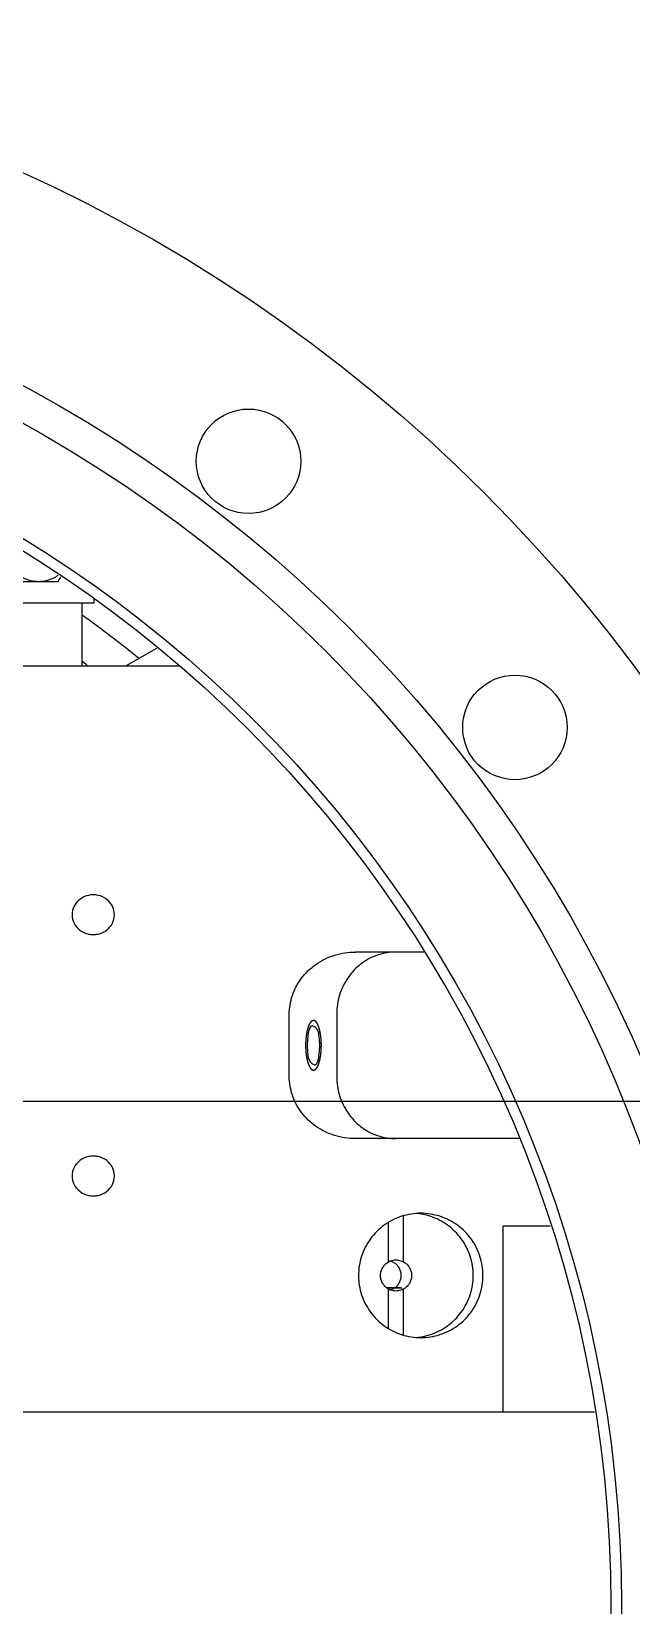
# Model space of a CAD drawing. Extents: x -50 to 48714, y -13211 to 6743.
# Drawn here: x 26064.1 to 26112.3, y -7807.6 to -7681.1 of the extents above; entities that cross this region are included whole.
import ezdxf

# ---------------------------------------------------------------- set-up
doc = ezdxf.new("R2010")
doc.units = 0
doc.header["$LTSCALE"] = 50
doc.linetypes.add('MITTEX2', pattern=[101.60000000000001, 63.5, -12.7, 12.7, -12.7])
doc.layers.get('0').update_dxf_attribs({"linetype": 'CONTINUOUS'})
doc.layers.add('MITTEX2', color=5, linetype='MITTEX2')

# ---------------------------------------------------------------- blocks, each defined once
blk = doc.blocks.new('SMAF_UE46_S')
for p, q in [((63.05966462940069, 41.79915028130017), (66.27272862190057, 41.79915028130017)), ((69.13482098300028, 40.04915028130017), (59.82378167850038, 40.04915028130017)), ((68.15792103490003, 40.04915028130017), (68.1579209872998, 35)), ((69.13482098300028, 40.41128801860032), (69.13482098300028, 40.04915028130017)), ((71.69947070890066, 35), (74.18813090750064, 36.43732116970023)), ((11.11530070729987, 35), (76.01583345450035, 35)), ((95.62468887100022, 12), (90.14299688600022, 12)), ((84.82393135930033, 2), (84.82393135930033, 7)), ((88.63158723620018, 7), (88.63158723620018, 2)), ((103.3000375874999, -3), (90.14299688600022, -3)), ((92.79963253730057, -12.90341438999985), (92.79963253730057, -9.774581836799825)), ((93.97304437900038, -9.223510279699894), (93.97304437900038, -12.90341438999985)), ((93.99922132729989, -12.90341438999985), (93.99922132729989, -9.219362837199697)), ((102, -25), (102, -10)), ((102, -10), (105.7740527782998, -10)), ((93.99922132729989, -12.90341438999985), (93.97304437900038, -12.90341438999985)), ((92.79963253730057, -18.22541816319972), (92.79963253730057, -15.0965856099001)), ((93.99922132729989, -15.0965856099001), (93.97304437900038, -15.0965856099001)), ((93.97304437900038, -15.0965856099001), (93.97304437900038, -18.77648972020006)), ((93.99922132729989, -18.78063716279985), (93.99922132729989, -15.0965856099001)), ((109.3321296530003, -25), (-87.33212965299936, -25))]:
    blk.add_line(p, q)
for centre, radius in [((11, -40.5), 126.5), ((11, -40.5), 111.15), ((11, -40.5), 108.5), ((11, -40.5), 100.5), ((11, -40.5), 99.65), ((81.55544962210024, 51.44965213980004), 4.2), ((102.9496521398005, 30.05544962210024), 4.2)]:
    blk.add_circle(centre, radius)
for radius, start, end in [(98, 50.96014912399821, 54.27475665181657), (95, 52.67550403127873, 52.97817180089664)]:
    blk.add_arc((11, -40.5), radius, start, end)
for points, start_tangent, end_tangent in [([(62.31123527989985, 43.17415028130017), (62.58608870399985, 42.78148435460025), (62.92492884410058, 42.44252806270015), (63.31746021390063, 42.16758042090032), (63.75175594650045, 41.96499557410016), (64.21462018570037, 41.84092896050015), (64.69198903580036, 41.79915028130017)], (0.4998714803495538, -0.8660995919252855), (1, -1.391090511715142e-10)), ([(64.69198903580036, 41.79915028130017), (65.16935788590035, 41.84092896050015), (65.63222212510027, 41.96499557410016), (66.06651785760005, 42.16758042090032), (66.26857682550053, 42.29634769680024)], (1, -2.981542435373081e-10), (0.8191071602607577, 0.5736405320490853)), ([(66.27272862190057, 41.79915028130017), (66.48159868950006, 42.15620983040026), (66.48497306350055, 42.16198792330033)], (0.5055083308865954, 0.8628217239987924), (0.5042862756497322, 0.8635365378438381)), ([(69.0794989809001, 16.59997024140011), (68.68883415460004, 16.55728697020004), (67.99671773620048, 16.23451384870032), (67.53653766060052, 15.67551878460017), (67.3773964318998, 15)], (-0.9999999999989476, 1.450781898565225e-06), (0, -1)), ([(70.78159836890063, 15), (70.62254617110011, 15.67533906430026), (70.16274898690062, 16.23414796509996), (69.47096417280045, 16.55710866060008), (69.0794989809001, 16.59997024140011)], (0, 1), (-0.9999999999989476, 1.45077605190499e-06)), ([(67.3773964318998, 15), (67.53644862980036, 14.32466093580024), (67.9962458138998, 13.76585203500008), (68.68803062799998, 13.44289133939992), (69.07949581990033, 13.40002975859989)], (0, -1), (0.9999999999989477, -1.450776051960945e-06)), ([(69.07949581990033, 13.40002975859989), (69.47016064620038, 13.44271302979996), (70.16227706459995, 13.76548615140018), (70.62245714019991, 14.32448121540028), (70.78159836890063, 15)], (0.9999999999989476, -1.450781898565225e-06), (0, 1)), ([(84.82393135930033, 7), (85.069109045, 8.500529796400315), (85.81612865910029, 9.90807646500025), (86.96843961860031, 11.0118529895999), (88.46505295570023, 11.74469702500028), (90.14299688600022, 12)], (0, 1), (1, 0)), ([(93.3732055122, 12), (91.91257272599978, 11.75685860120029), (90.63498421710028, 11.0820038805)], (-1, 0), (-0.8015803444337832, -0.5978870724621981)), ([(90.63498421710028, 11.0820038805), (90.57847086990023, 11.03918762550029), (89.54274833920044, 9.94702618349993), (88.86216397620046, 8.540226038000128), (88.63158723620018, 7)], (-0.8015803444148737, -0.5978870724875498), (0, -1)), ([(87.40202393280015, 4.5, 83.4261479305), (87.39900242380008, 4.597117175600033, 83.4351782688), (87.39749166940055, 4.64567576340005, 83.439693438), (87.39598091490006, 4.694234351200066, 83.4442086072), (87.39447016040049, 4.742792939000083, 83.4487237763), (87.39371478320027, 4.767072232999908, 83.4509813609), (87.39295940600005, 4.791351526900144, 83.4532389455), (87.39220402869978, 4.815630820799925, 83.4554965301), (87.39144865150047, 4.83991011470016, 83.4577541147), (87.3910709628999, 4.852049761600028, 83.458882907), (87.3906932742002, 4.864189408599941, 83.4600116993), (87.39050442989992, 4.87025923200008, 83.4605760954), (87.39031558560055, 4.876329055500264, 83.4611404916), (87.39012674130026, 4.882398878999993, 83.4617048877), (87.39003231920015, 4.885433790700063, 83.4619870858), (87.38998510810052, 4.886951246599892, 83.4621281848), (87.38993789699998, 4.888468702500177, 83.4622692839), (87.38979806200041, 4.889928358900306, 83.4626872066), (87.38965822709997, 4.891388015400025, 83.4631051292), (87.38937855709992, 4.894307328200284, 83.4639409746), (87.38881921719985, 4.900145953999981, 83.4656126654), (87.38825987729979, 4.905984579800133, 83.4672843562), (87.38770053740063, 4.911823205600285, 83.4689560469), (87.3865818576005, 4.923500457200134, 83.4722994285), (87.38546317780037, 4.935177708699939, 83.47564281), (87.38322581810007, 4.958532211900092, 83.4823295731), (87.38098845849981, 4.981886715000201, 83.4890163361), (87.37875109890047, 5.005241218199899, 83.4957030992), (87.37651373930021, 5.028595721300007, 83.5023898622), (87.37203902000056, 5.075304727600269, 83.5157633884), (87.36756430080004, 5.122013733900076, 83.5291369145), (87.36532694110065, 5.145368237000184, 83.5358236776), (87.36308958150039, 5.168722740199883, 83.5425104406), (87.36085222190013, 5.192077243299991, 83.5491972037), (87.35861486229987, 5.2154317464001, 83.5558839668), (87.35749618250065, 5.227108997999949, 83.5592273483), (87.35637750270052, 5.238786249600253, 83.5625707298), (87.35581816270042, 5.24462487539995, 83.5642424206), (87.35525882280035, 5.250463501200102, 83.5659141114), (87.35469948290029, 5.256302126900209, 83.5675858021), (87.35441981300028, 5.259221439800058, 83.5684216475), (87.3542799779998, 5.260681096300232, 83.5688395702), (87.35414014300022, 5.262140752699906, 83.5692574929), (87.35391301039999, 5.263487011899997, 83.5699363207), (87.35368587780067, 5.264833271100088, 83.5706151485), (87.35323161260021, 5.267525789400224, 83.5719728041), (87.3523230822002, 5.272910826000043, 83.5746881153), (87.35141455180019, 5.278295862699906, 83.5774034265), (87.35050602130013, 5.28368089930018, 83.5801187377), (87.34868896050011, 5.294450972600316, 83.5855493601), (87.34687189970009, 5.305221045899998, 83.5909799825), (87.343237778, 5.326761192600316, 83.6018412273), (87.33960365629991, 5.348301339200134, 83.6127024721), (87.33596953459983, 5.369841485799952, 83.623563717), (87.33233541299978, 5.391381632400225, 83.6344249618), (87.32506716960052, 5.434461925600317, 83.6561474514), (87.31779892620034, 5.477542218799954, 83.677869941), (87.3141648046003, 5.499082365500271, 83.6887311858), (87.31053068290021, 5.52062251210009, 83.6995924307), (87.30689656120012, 5.542162658699908, 83.7104536755), (87.30326243950003, 5.563702805300181, 83.7213149203), (87.30144537870001, 5.574472878600318, 83.7267455427), (87.29962831779994, 5.5852429519, 83.7321761651), (87.29871978739993, 5.590627988600318, 83.7348914763), (87.29781125699992, 5.596013025200136, 83.7376067875), (87.29690272659991, 5.601398061899999, 83.7403220987), (87.29644846140036, 5.604090580200136, 83.7416797543), (87.29622132880013, 5.605436839300182, 83.7423585821), (87.2959941961999, 5.606783098500273, 83.7430374099), (87.29568230929999, 5.607983998800137, 83.7439695414), (87.29537042250013, 5.609184898999956, 83.7449016728), (87.2947466489004, 5.611586699500094, 83.7467659358), (87.29349910159999, 5.616390300499916, 83.7504944617), (87.29225155420045, 5.621193901500192, 83.7542229875), (87.29100400690004, 5.625997502500013, 83.7579515134), (87.28850891230013, 5.635604704500111, 83.7654085652), (87.28601381770022, 5.645211906500208, 83.7728656169), (87.2810236285004, 5.664426310499948, 83.7877797205), (87.27603343920055, 5.683640714500143, 83.802693824), (87.27104324999982, 5.702855118499883, 83.8176079275), (87.2660530608, 5.722069522500078, 83.832522031), (87.25607268230033, 5.760498330500013, 83.862350238), (87.24609230389979, 5.798927138399904, 83.8921784451), (87.24110211459993, 5.818141542400099, 83.9070925486), (87.23611192540011, 5.837355946400294, 83.9220066521), (87.2311217362003, 5.856570350400034, 83.9369207556), (87.22613154690043, 5.875784754400229, 83.9518348591), (87.22363645230052, 5.885391956400326, 83.9592919109), (87.22114135770062, 5.894999158399969, 83.9667489627), (87.21989381040021, 5.899802759400245, 83.9704774885), (87.2186462630998, 5.904606360400066, 83.9742060144), (87.2173987158003, 5.909409961399888, 83.9779345403), (87.21677494210053, 5.911811761900026, 83.9797988032), (87.21646305530066, 5.9130126621003, 83.9807309347), (87.21615116849989, 5.914213562400164, 83.9816630662), (87.21577731619982, 5.915181356800076, 83.9827803927), (87.21540346399979, 5.916149151300033, 83.9838977192), (87.21465575960065, 5.918084740100312, 83.9861323723), (87.21316035060045, 5.92195591790005, 83.9906016784), (87.21166494170029, 5.925827095700242, 83.9950709845), (87.21016953280014, 5.929698273399936, 83.9995402907), (87.20717871499983, 5.937440628900276, 84.0084789029), (87.20418789720043, 5.945182984400162, 84.0174175151), (87.19820626159981, 5.960667695399934, 84.0352947396), (87.19222462590005, 5.976152406400161, 84.0531719641), (87.18624299030034, 5.991637117499977, 84.0710491886), (87.18026135460059, 6.007121828500203, 84.0889264131), (87.16829808340026, 6.038091250500202, 84.1246808621), (87.15633481209989, 6.0690606725002, 84.160435311), (87.15035317640013, 6.084545383499972, 84.1783125355), (87.14437154080042, 6.100030094500198, 84.19618976), (87.1383899051998, 6.11551480549997, 84.2140669845), (87.13240826950005, 6.130999516600241, 84.231944209), (87.12941745170065, 6.138741872100127, 84.2408828212), (87.12642663390034, 6.146484227600013, 84.2498214335), (87.12493122500018, 6.150355405300161, 84.2542907396), (87.12343581610003, 6.154226583099899, 84.2587600457), (87.12194040719987, 6.158097760800047, 84.2632293518), (87.12119270270068, 6.160033349699916, 84.2654640049), (87.12081885050065, 6.161001144100283, 84.2665813314), (87.12044499820058, 6.161968938600239, 84.267698658), (87.12001861940007, 6.162689452200084, 84.26897297), (87.11959224050042, 6.163409965899973, 84.2702472821), (87.11873948280027, 6.164850993200162, 84.2727959063), (87.11703396739995, 6.167733047800084, 84.2778931546), (87.11532845200054, 6.170615102400006, 84.2829904029), (87.11362293650018, 6.173497157099973, 84.2880876513), (87.11021190570045, 6.179261266300273, 84.2982821479), (87.10680087480068, 6.185025375500118, 84.3084766446), (87.09997881310028, 6.196553594000306, 84.3288656379), (87.09315675129983, 6.208081812500041, 84.3492546312), (87.08633468960033, 6.219610031000229, 84.3696436245), (87.07951262789993, 6.231138249499963, 84.3900326178), (87.06586850439999, 6.254194686400297, 84.4308106044), (87.05222438100009, 6.27725112340022, 84.471588591), (87.04540231920055, 6.288779341899954, 84.4919775843), (87.03858025750014, 6.300307560300098, 84.5123665776), (87.03175819580065, 6.311835778800287, 84.5327555709), (87.02493613410024, 6.323363997300021, 84.5531445642), (87.02152510320047, 6.32912810650032, 84.5633390608), (87.0181140722998, 6.33489221580021, 84.5735335575), (87.01640855690039, 6.337774270400132, 84.5786308058), (87.01470304150007, 6.340656325000054, 84.5837280541), (87.01299752600062, 6.343538379599977, 84.5888253024), (87.01214476830046, 6.344979406900165, 84.5913739266), (87.01171838949995, 6.345699920600055, 84.5926482387), (87.0112920106003, 6.346420434299944, 84.5939225508), (87.01082934580063, 6.346866223000234, 84.5953053102), (87.0103666809, 6.347312011700069, 84.5966880697), (87.00944135120062, 6.348203589200239, 84.5994535887), (87.00759069180003, 6.349986744100079, 84.6049846266), (87.00574003240035, 6.351769898999919, 84.6105156645), (87.00388937300067, 6.353553053900214, 84.6160467025), (87.00018805420041, 6.357119363799939, 84.6271087783), (86.99648673540014, 6.360685673600074, 84.6381708541), (86.98908409780051, 6.367818293299933, 84.6602950058), (86.98168146019998, 6.374950913000248, 84.6824191575), (86.97427882260035, 6.382083532700108, 84.7045433092), (86.96687618499982, 6.389216152399968, 84.7266674609), (86.95207090980057, 6.403481391800142, 84.7709157643), (86.93726563460041, 6.417746631100272, 84.8151640677), (86.92986299689983, 6.424879250800132, 84.8372882194), (86.9224603593002, 6.432011870499991, 84.8594123711), (86.91505772170058, 6.439144490200306, 84.8815365228), (86.90765508410004, 6.446277109900166, 84.9036606745), (86.90395376530068, 6.449843419700301, 84.9147227503), (86.90025244650042, 6.453409729600025, 84.9257848262), (86.89840178709983, 6.45519288450032, 84.9313158641), (86.89655112770015, 6.456976039400161, 84.936846902), (86.89470046830047, 6.458759194300001, 84.94237794), (86.89377513860018, 6.45965077180017, 84.9451434589), (86.8933124738005, 6.460096560500006, 84.9465262184), (86.89284980889988, 6.460542349299885, 84.9479089779), (86.8923598277006, 6.46069648069988, 84.9493733773), (86.89186984650041, 6.46085061219992, 84.9508377768), (86.89088988410003, 6.461158875099954, 84.9537665757), (86.88892995930019, 6.461775400900024, 84.9596241736), (86.88697003440029, 6.462391926600048, 84.9654817715), (86.88501010960044, 6.463008452400118, 84.9713393693), (86.88109025999984, 6.464241504000256, 84.983054565), (86.8771704103001, 6.46547455559994, 84.9947697608), (86.86933071100066, 6.467940658800217, 85.0182001522), (86.86149101170031, 6.470406762000039, 85.0416305436), (86.85365131239996, 6.472872865100271, 85.0650609351), (86.84581161310052, 6.475338968300093, 85.0884913265), (86.83013221439978, 6.480271174600148, 85.1353521094), (86.8144528158, 6.485203381000247, 85.1822128923), (86.80661311650056, 6.487669484200069, 85.2056432837), (86.79877341720021, 6.490135587300301, 85.2290736751), (86.79093371789986, 6.492601690500123, 85.2525040666), (86.78309401860042, 6.495067793699945, 85.275934458), (86.77917416890068, 6.496300845300084, 85.2876496537), (86.77525431930007, 6.497533896900222, 85.2993648494), (86.77329439450023, 6.498150422600247, 85.3052224473), (86.77133446960033, 6.498766948400316, 85.3110800452), (86.76937454480048, 6.499383474199931, 85.316937643), (86.7683945824001, 6.499691737099965, 85.319866442), (86.76790460119992, 6.499845868600005, 85.3213308414), (86.76741462000064, 6.5, 85.3227952409), (86.76693312420048, 6.499851212200156, 85.3242342802), (86.76645162830027, 6.499702424300267, 85.3256733195), (86.76548863669996, 6.499404848600079, 85.3285513981), (86.76356265350023, 6.498809697200159, 85.3343075553), (86.76163667020046, 6.498214545800238, 85.3400637124), (86.75971068699982, 6.497619394400317, 85.3458198696), (86.75585872050033, 6.496429091700065, 85.357332184), (86.75200675399992, 6.495238788900224, 85.3688444984), (86.74430282089997, 6.492858183300086, 85.3918691271), (86.73659888790007, 6.490477577699949, 85.4148937558), (86.72889495490017, 6.488096972100266, 85.4379183846), (86.72119102190027, 6.485716366500128, 85.4609430133), (86.70578315590046, 6.480955155399897, 85.5069922708), (86.69037528990066, 6.476193944200077, 85.5530415283), (86.68267135689985, 6.473813338599939, 85.576066157), (86.67496742389994, 6.471432733000256, 85.5990907858), (86.66726349090004, 6.469052127500163, 85.6221154145), (86.6595595578001, 6.466671521900025, 85.6451400432), (86.6557075913006, 6.465481219100184, 85.6566523576), (86.65185562480019, 6.464290916299888, 85.668164672), (86.64992964160047, 6.463695764899967, 85.6739208292), (86.64800365829979, 6.463100613500046, 85.6796769863), (86.64607767510006, 6.462505462100125, 85.6854331435), (86.6451146834006, 6.462207886399938, 85.6883112221), (86.64463318760045, 6.462059098600093, 85.6897502614), (86.64415169180029, 6.461910310700205, 85.6911893007), (86.6436885359999, 6.461469614499947, 85.6925735275), (86.64322538020042, 6.4610289182001, 85.6939577542), (86.6422990687006, 6.460147525699995, 85.6967262077), (86.64044644549995, 6.458384740600195, 85.7022631146), (86.63859382240025, 6.456621955599985, 85.7078000216), (86.63674119920051, 6.454859170500185, 85.7133369285), (86.63303595290017, 6.451333600400176, 85.7244107424), (86.62933070659983, 6.447808030300166, 85.7354845563), (86.62192021400006, 6.440756890100147, 85.7576321841), (86.61450972140028, 6.433705749900128, 85.7797798119), (86.60709922890055, 6.426654609600064, 85.8019274396), (86.59968873629987, 6.419603469400045, 85.8240750674), (86.58486775110032, 6.405501189000006, 85.868370323), (86.57004676589986, 6.391398908599967, 85.9126655786), (86.56263627330009, 6.384347768299904, 85.9348132063), (86.55522578070031, 6.377296628099884, 85.9569608341), (86.54781528810054, 6.37024548790032, 85.9791084619), (86.54040479549985, 6.363194347700301, 86.0012560897), (86.53669954920042, 6.359668777600291, 86.0123299036), (86.53299430290008, 6.356143207500281, 86.0234037175), (86.53114167980038, 6.354380422400027, 86.0289406244), (86.52928905660065, 6.352617637400272, 86.0344775314), (86.52743643350004, 6.350854852300017, 86.0400144383), (86.52651012190017, 6.349973459799912, 86.0427828918), (86.52604696609978, 6.349532763500065, 86.0441671185), (86.5255838103003, 6.349092067200218, 86.0455513453), (86.52515663600025, 6.348376248600289, 86.0468280347), (86.52472946170019, 6.347660429900316, 86.0481047241), (86.52387511310008, 6.346228792499915, 86.0506581029), (86.52216641589985, 6.343365517700022, 86.0557648606), (86.52045771870053, 6.340502242900129, 86.0608716182), (86.5187490215003, 6.337638968100237, 86.0659783758), (86.51533162709984, 6.331912418600041, 86.0761918911), (86.51191423270029, 6.326185869000255, 86.0864054064), (86.50507944380024, 6.314732769900274, 86.106832437), (86.49824465500024, 6.303279670800293, 86.1272594675), (86.49140986620023, 6.291826571700312, 86.1476864981), (86.48457507740022, 6.280373472600331, 86.1681135287), (86.47090549980021, 6.257467274300325, 86.2089675898), (86.45723592210015, 6.234561076099908, 86.249821651), (86.45040113330015, 6.223107976999927, 86.2702486815), (86.44356634450014, 6.211654877899946, 86.2906757121), (86.43673155570013, 6.200201778799965, 86.3111027427), (86.42989676680008, 6.188748679699984, 86.3315297732), (86.42647937240054, 6.183022130100198, 86.3417432885), (86.42306197800008, 6.177295580600003, 86.3519568038), (86.42135328079985, 6.17443230580011, 86.3570635614), (86.41964458360053, 6.171569031000217, 86.3621703191), (86.4179358864003, 6.168705756200325, 86.3672770767), (86.41708153780019, 6.167274118799924, 86.3698304555), (86.41665436350013, 6.16655830009995, 86.371107145), (86.41622718920007, 6.165842481399977, 86.3723838344), (86.41584613800023, 6.16485955600001, 86.3735226765), (86.41546508670035, 6.163876630499999, 86.3746615186), (86.41470298420063, 6.161910779600021, 86.3769392028), (86.41317877930032, 6.15797907770002, 86.3814945713), (86.41165457429997, 6.154047375900063, 86.3860499397), (86.41013036930053, 6.150115674000062, 86.3906053082), (86.40708195939987, 6.142252270300105, 86.3997160451), (86.40403354950013, 6.134388866600148, 86.408826782), (86.39793672960059, 6.118662059100188, 86.4270482558), (86.39183990980018, 6.102935251700274, 86.4452697297), (86.38574308990064, 6.087208444200314, 86.4634912035), (86.37964627010024, 6.071481636799945, 86.4817126773), (86.36745263030025, 6.040028021900071, 86.518155625), (86.3552589906003, 6.008574407000197, 86.5545985726), (86.3491621707999, 5.992847599600282, 86.5728200465), (86.34306535090036, 5.977120792199912, 86.5910415203), (86.33696853109996, 5.961393984699953, 86.6092629941), (86.33087171120042, 5.945667177300038, 86.6274844679), (86.32782330130067, 5.937803773600081, 86.6365952049), (86.32477489129997, 5.929940369800079, 86.6457059418), (86.32325068640057, 5.926008668000122, 86.6502613102), (86.32172648140022, 5.922076966100121, 86.6548166787), (86.32020227639987, 5.918145264300165, 86.6593720471), (86.31944017400019, 5.916179413300142, 86.6616497314), (86.31905912270031, 5.915196487900175, 86.6627885735), (86.31867807150047, 5.914213562400164, 86.6639274156), (86.31837098580036, 5.913035350200062, 86.664845198), (86.31806390010024, 5.911857137899915, 86.6657629803), (86.31744972880006, 5.909500713500165, 86.667598545), (86.3162213860005, 5.904787864500122, 86.6712696745), (86.31499304330009, 5.900075015600123, 86.6749408039), (86.31376470060059, 5.895362166700124, 86.6786119333), (86.31130801510062, 5.885936468800082, 86.6859541922), (86.30885132969979, 5.876510771000085, 86.6932964511), (86.3039379587999, 5.857659375300045, 86.7079809688), (86.29902458790002, 5.838807979600006, 86.7226654866), (86.29411121690009, 5.819956583799922, 86.7373500043), (86.2891978460002, 5.801105188099882, 86.7520345221), (86.27937110420044, 5.763402396700258, 86.7814035576), (86.26954436240067, 5.725699605300179, 86.8107725931), (86.26463099149987, 5.706848209600139, 86.8254571108), (86.25971762059999, 5.687996813900099, 86.8401416285), (86.2548042497001, 5.66914541820006, 86.8548261463), (86.24989087880022, 5.650294022399976, 86.869510664), (86.24743419330025, 5.640868324599978, 86.8768529229), (86.24497750790033, 5.631442626699936, 86.8841951818), (86.24374916519992, 5.626729777799937, 86.8878663112), (86.24252082240037, 5.622016928899939, 86.8915374407), (86.24129247969995, 5.61730407999994, 86.8952085701), (86.24067830830063, 5.614947655500146, 86.8970441348), (86.24037122270056, 5.613769443300043, 86.8979619172), (86.24006413700045, 5.612591230999897, 86.8988796995), (86.2398355146006, 5.611247478700079, 86.8995629797), (86.23960689229989, 5.609903726400262, 86.9002462598), (86.23914964760024, 5.607216221900217, 86.9016128201), (86.23823515830009, 5.601841212700037, 86.9043459407), (86.23732066889988, 5.596466203599903, 86.9070790612), (86.23640617960064, 5.591091194400178, 86.9098121818), (86.23457720090028, 5.580341176100319, 86.915278423), (86.23274822219992, 5.569591157800005, 86.9207446641), (86.2290902648001, 5.548091121200287, 86.9316771464), (86.2254323074003, 5.526591084600113, 86.9426096287), (86.22177435000049, 5.50509104799994, 86.953542111), (86.21811639250063, 5.483591011400222, 86.9644745933), (86.2108004777001, 5.44059093820033, 86.9863395578), (86.20348456290048, 5.397590864999984, 87.0082045224), (86.19982660550068, 5.376090828400265, 87.0191370047), (86.19616864809996, 5.354590791800092, 87.030069487), (86.19251069070015, 5.333090755199919, 87.0410019693), (86.18885273330034, 5.3115907186002, 87.0519344515), (86.18702375459998, 5.300840700299887, 87.0574006927), (86.18519477590053, 5.290090681899983, 87.0628669338), (86.18428028660037, 5.284715672800303, 87.0656000544), (86.18336579720017, 5.279340663600124, 87.068333175), (86.18245130790001, 5.273965654499989, 87.0710662955), (86.18199406320036, 5.271278149899899, 87.0724328558), (86.18176544090056, 5.269934397600082, 87.073116136), (86.18153681849981, 5.268590645300264, 87.0737994161), (86.18139536770013, 5.267132536100235, 87.0742221681), (86.18125391680042, 5.265674426900205, 87.0746449201), (86.18097101520016, 5.262758208400101, 87.0754904241), (86.18040521180046, 5.256925771499937, 87.0771814321), (86.17983940839986, 5.251093334500183, 87.0788724401), (86.1792736051002, 5.245260897600019, 87.0805634481), (86.17814199839995, 5.233596023700102, 87.0839454641), (86.17701039160056, 5.221931149800184, 87.0873274801), (86.17474717820005, 5.198601401999895, 87.094091512), (86.17248396480045, 5.17527165420006, 87.100855544), (86.1702207512999, 5.151941906400225, 87.107619576), (86.16795753790029, 5.128612158599935, 87.114383608), (86.16343111100014, 5.08195266310031, 87.1279116719), (86.15890468409998, 5.035293167500186, 87.1414397359), (86.15664147070038, 5.011963419699896, 87.1482037678), (86.15437825719982, 4.988633671900061, 87.1549677998), (86.15211504380022, 4.965303924100226, 87.1617318318), (86.14985183040062, 4.941974176399981, 87.1684958638), (86.14872022360032, 4.930309302500063, 87.1718778797), (86.14758861690007, 4.918644428600146, 87.1752598957), (86.14702281360042, 4.912811991599938, 87.1769509037), (86.14645701019981, 4.906979554700229, 87.1786419117), (86.14589120680012, 4.90114711770002, 87.1803329197), (86.14560830519986, 4.898230899299961, 87.1811784237), (86.14546685430014, 4.896772789999886, 87.1816011757), (86.14532540350046, 4.895314680800311, 87.1820239277), (86.1452764968999, 4.893770482100081, 87.1821700942), (86.1452275902002, 4.892226283499895, 87.1823162607), (86.14512977699997, 4.889137886199933, 87.1826085937), (86.14493415050038, 4.882961091499965, 87.1831932597), (86.14473852399988, 4.876784296900041, 87.1837779257), (86.14454289750029, 4.870607502300118, 87.1843625917), (86.1441516445002, 4.85825391310027, 87.1855319237), (86.14376039140006, 4.845900323799924, 87.1867012557), (86.14297788539989, 4.82119314540023, 87.1890399196), (86.14219537940062, 4.796485966900036, 87.1913785836), (86.14141287340044, 4.771778788400297, 87.1937172476), (86.14063036740026, 4.747071609900104, 87.1960559116), (86.13906535529986, 4.697657253000216, 87.2007332395), (86.13750034330042, 4.648242896000284, 87.2054105675), (86.13593533120002, 4.598828539099941, 87.2100878954), (86.13280530720021, 4.499999825200121, 87.2194425513)], (-0.03096350847565347, 0.995227399982575, 0.09254017217836742), (-0.03151460527294877, -0.9950555743017289, 0.09418722687045694)), ([(86.41037075320037, 5.763270151699999), (86.31000403269991, 5.194213982600104), (86.25972716970045, 4.5)], (-0.2914186271323863, -0.9565956218592447), (0, -1)), ([(86.65444353440034, 6.059884659500312), (86.41037075320037, 5.763270151699999)], (-0.9992112458257643, -0.03971002663464808), (-0.291418627143666, -0.9565956218558087)), ([(86.74736105860029, 6.043171032900318), (86.65444353440034, 6.059884659500312)], (-0.9401612098939557, 0.3407299508565889), (-0.9992112458007034, -0.03971002726524418)), ([(87.08395256770018, 5.750930372000312), (86.74736105860029, 6.043171032900318)], (-0.5386058465212391, 0.8425578568223905), (-0.9401612098522926, 0.3407299509715485)), ([(87.27510207019986, 4.5), (87.22482520730046, 5.194213982600104), (87.08395256770018, 5.750930372000312)], (0, 1), (-0.5386058466090599, 0.8425578567662508)), ([(86.13280530720021, 4.5, 87.2194425513), (86.13582681610023, 4.402882824399967, 87.210412213), (86.13733757059981, 4.35432423659995, 87.2058970438), (86.1388483251003, 4.305765648799934, 87.2013818746), (86.14035907949983, 4.257207060999917, 87.1968667054), (86.1411144568001, 4.232927767100136, 87.1946091208), (86.14186983400032, 4.208648473199901, 87.1923515363), (86.14262521120054, 4.18436917930012, 87.1900939517), (86.1433805884999, 4.160089885399884, 87.1878363671), (86.14375827710046, 4.147950238399972, 87.1867075748), (86.14413596570012, 4.135810591500103, 87.1855787825), (86.1443248100004, 4.12974076799992, 87.1850143864), (86.14451365430068, 4.123670944500191, 87.1844499902), (86.14470249860005, 4.117601121100051, 87.1838855941), (86.14479692080022, 4.114566209299937, 87.183603396), (86.14484413189984, 4.113048753500152, 87.183462297), (86.14489134290034, 4.111531297600322, 87.1833211979), (86.14503117789991, 4.110071641100149, 87.1829032752), (86.14517101290039, 4.108611984700019, 87.1824853525), (86.1454506828004, 4.105692671800171, 87.1816495071), (86.14601002280051, 4.099854046000019, 87.1799778164), (86.14656936270057, 4.094015420200321, 87.1783061256), (86.14712870260064, 4.088176794400169, 87.1766344349), (86.14824738239986, 4.07649954289991, 87.1732910533), (86.14936606219999, 4.064822291300061, 87.1699476718), (86.15160342180025, 4.041467788199952, 87.1632609087), (86.1538407814005, 4.018113285000254, 87.1565741457), (86.1560781410999, 3.994758781900146, 87.1498873826), (86.15831550070016, 3.971404278699993, 87.1432006195), (86.16279021990067, 3.92469527250023, 87.1298270934), (86.16726493920032, 3.877986266199969, 87.1164535673), (86.16950229880058, 3.85463176300027, 87.1097668042), (86.17173965839993, 3.831277259900162, 87.1030800411), (86.17397701810023, 3.807922756700009, 87.0963932781), (86.17621437770049, 3.7845682535999, 87.089706515), (86.17733305750062, 3.772891002000051, 87.0863631335), (86.17845173729984, 3.761213750500247, 87.083019752), (86.1790110771999, 3.755375124700095, 87.0813480612), (86.17957041709997, 3.749536498899943, 87.0796763704), (86.18012975700003, 3.743697873100245, 87.0780046797), (86.18040942700009, 3.740778560199942, 87.0771688343), (86.18054926190052, 3.739318903800267, 87.0767509116), (86.1806890969001, 3.737859247300094, 87.0763329889), (86.18091622950033, 3.736512988200047, 87.0756541611), (86.18114336210056, 3.735166728999957, 87.0749753333), (86.1815976273001, 3.732474210700275, 87.0736176777), (86.18250615780016, 3.727089173999957, 87.0709023665), (86.18341468820017, 3.721704137400138, 87.0681870553), (86.18432321860018, 3.716319100700275, 87.0654717441), (86.1861402794002, 3.705549027400139, 87.0600411217), (86.18795734030027, 3.694778954100002, 87.0546104993), (86.19159146200036, 3.673238807500184, 87.0437492544), (86.1952255836004, 3.65169866089991, 87.0328880096), (86.19885970530049, 3.630158514300092, 87.0220267648), (86.20249382700058, 3.608618367700274, 87.01116552), (86.20976207039985, 3.565538074400138, 86.9894430304), (86.21703031369998, 3.522457781200046, 86.9677205408), (86.22066443540007, 3.500917634600228, 86.9568592959), (86.22429855710016, 3.479377487999955, 86.9459980511), (86.2279326787002, 3.457837341400136, 86.9351368063), (86.23156680040029, 3.436297194800318, 86.9242755615), (86.23338386130035, 3.425527121500181, 86.9188449391), (86.23520092210038, 3.4147570481, 86.9134143167), (86.23610945250039, 3.409372011500182, 86.9106990055), (86.2370179829004, 3.403986974800318, 86.9079836943), (86.23792651340045, 3.398601938200045, 86.9052683831), (86.2383807786, 3.395909419899908, 86.9039107275), (86.23860791120023, 3.394563160700272, 86.9032318997), (86.23883504380046, 3.393216901500182, 86.9025530719), (86.23914693060033, 3.392016001299908, 86.9016209404), (86.23945881740019, 3.390815101000044, 86.9006888089), (86.24008259109996, 3.388413300499906, 86.898824546), (86.24133013840037, 3.383609699500084, 86.8950960201), (86.24257768569987, 3.378806098500263, 86.8913674942), (86.24382523300028, 3.374002497499987, 86.8876389683), (86.24632032760019, 3.364395295499889, 86.8801819166), (86.2488154222001, 3.354788093600291, 86.8727248648), (86.25380561149996, 3.335573689600096, 86.8578107613), (86.25879580070068, 3.316359285599901, 86.8428966578), (86.2637859899005, 3.297144881600161, 86.8279825543), (86.26877617920036, 3.277930477599966, 86.8130684508), (86.27875655759999, 3.239501669600031, 86.7832402437), (86.28873693610058, 3.201072861600096, 86.7534120367), (86.29372712530039, 3.181858457599901, 86.7384979332), (86.29871731460025, 3.162644053600161, 86.7235838297), (86.30370750380007, 3.143429649599966, 86.7086697261), (86.30869769299989, 3.124215245600226, 86.6937556226), (86.3111927875998, 3.114608043600128, 86.6862985709), (86.31368788230066, 3.105000841600031, 86.6788415191), (86.31493542960015, 3.10019724060021, 86.6751129932), (86.31618297690056, 3.095393639599934, 86.6713844674), (86.31743052420006, 3.090590038600112, 86.6676559415), (86.31805429779979, 3.088188238099974, 86.6657916785), (86.31836618470061, 3.086987337900155, 86.6648595471), (86.31867807150047, 3.08578643769988, 86.6639274156), (86.3190519237005, 3.084818643199924, 86.6628100891), (86.31942577590053, 3.083850848800012, 86.6616927625), (86.32017348040063, 3.081915259900143, 86.6594581095), (86.32166888929987, 3.07804408209995, 86.6549888034), (86.32316429820003, 3.074172904400257, 86.6505194972), (86.32465970710018, 3.070301726600064, 86.6460501911), (86.32765052490049, 3.062559371100178, 86.6371115789), (86.33064134279994, 3.054817015600293, 86.6281729666), (86.33662297840056, 3.039332304600066, 86.6102957421), (86.34260461400027, 3.023847593600294, 86.5924185177), (86.34858624970002, 3.008362882600068, 86.5745412932), (86.35456788530064, 2.992878171600296, 86.5566640687), (86.3665311566001, 2.961908749600298, 86.5209096197), (86.37849442790048, 2.930939327500255, 86.4851551707), (86.38447606350019, 2.915454616500028, 86.4672779463), (86.3904576990999, 2.899969905500257, 86.4494007218), (86.39643933480056, 2.88448519450003, 86.4315234973), (86.40242097040027, 2.869000483500258, 86.4136462728), (86.40541178820058, 2.861258127999918, 86.4047076605), (86.40840260610003, 2.853515772500032, 86.3957690483), (86.40989801500018, 2.849644594700294, 86.3912997422), (86.41139342390034, 2.845773417000146, 86.3868304361), (86.41288883280049, 2.841902239199953, 86.3823611299), (86.41363653720055, 2.839966650400129, 86.3801264769), (86.41401038950062, 2.838998855900172, 86.3790091504), (86.41438424170065, 2.83803106150026, 86.3778918238), (86.41481062060029, 2.837310547799916, 86.3766175117), (86.4152369993999, 2.836590034200071, 86.3753431997), (86.41608975710005, 2.835149006899883, 86.3727945755), (86.41779527260042, 2.832266952199916, 86.3676973272), (86.41950078799982, 2.829384897599994, 86.3626000788), (86.42120630340014, 2.826502843000071, 86.3575028305), (86.42461733429991, 2.820738733800226, 86.3473083339), (86.42802836520059, 2.814974624499882, 86.3371138372), (86.43485042690008, 2.803446406000148, 86.3167248439), (86.44167248860049, 2.791918187600004, 86.2963358506), (86.44849455029998, 2.78038996910027, 86.2759468573), (86.45531661210043, 2.768861750600081, 86.255557864), (86.46896073550033, 2.745805313600158, 86.2147798774), (86.48260485900028, 2.72274887670028, 86.1740018908), (86.48942692070068, 2.711220658200091, 86.1536128975), (86.49624898240018, 2.699692439699902, 86.1332239042), (86.50307104420062, 2.688164221200168, 86.1128349109), (86.50989310590012, 2.676636002800024, 86.0924459176), (86.51330413679989, 2.670871893500134, 86.082251421), (86.51671516760052, 2.665107784300289, 86.0720569243), (86.51842068299993, 2.662225729699912, 86.066959676), (86.5201261985003, 2.659343674999946, 86.0618624277), (86.52183171390061, 2.656461620400023, 86.0567651793), (86.52268447159986, 2.655020593100289, 86.0542165552), (86.52311085050042, 2.65430007949999, 86.0529422431), (86.52353722930002, 2.653579565800101, 86.051667931), (86.52399989420064, 2.653133777100265, 86.0502851715), (86.52446255900031, 2.652687988299931, 86.0489024121), (86.5253878887006, 2.651796410900261, 86.0461368931), (86.52723854810029, 2.650013255999966, 86.0406058552), (86.52908920749996, 2.648230101000081, 86.0350748172), (86.53093986690055, 2.646446946100241, 86.0295437793), (86.53464118579996, 2.642880636300106, 86.0184817035), (86.53834250460022, 2.639314326399926, 86.0074196276), (86.54574514219985, 2.632181706700067, 85.9852954759), (86.55314777980038, 2.625049087000207, 85.9631713242), (86.56055041740001, 2.617916467399937, 85.9410471725), (86.56795305500054, 2.610783847700077, 85.9189230208), (86.5827583301998, 2.596518608299903, 85.8746747175), (86.59756360539996, 2.582253368900183, 85.8304264141), (86.60496624300049, 2.575120749200323, 85.8083022624), (86.61236888060012, 2.567988129500009, 85.7861781107), (86.61977151820065, 2.560855509800149, 85.764053959), (86.62717415580028, 2.553722890200333, 85.7419298073), (86.63087547460054, 2.550156580300154, 85.7308677314), (86.6345767933999, 2.546590270500019, 85.7198056556), (86.63642745280049, 2.544807115500134, 85.7142746177), (86.63827811220017, 2.543023960600294, 85.7087435797), (86.64012877159985, 2.541240805699999, 85.7032125418), (86.64105410130014, 2.540349228200284, 85.7004470229), (86.64151676619986, 2.539903439499994, 85.6990642634), (86.64197943100044, 2.539457650800159, 85.6976815039), (86.64246941220063, 2.53930351930012, 85.6962171044), (86.6429593933999, 2.539149387900125, 85.694752705), (86.64393935590033, 2.53884112500009, 85.691823906), (86.64589928070018, 2.538224599200021, 85.6859663082), (86.64785920550003, 2.537608073399952, 85.6801087103), (86.64981913029987, 2.536991547599882, 85.6742511125), (86.65373898000053, 2.535758496000199, 85.6625359167), (86.65765882960022, 2.53452544440006, 85.650820721), (86.66549852900062, 2.532059341300283, 85.6273903296), (86.67333822830005, 2.529593238100006, 85.6039599381), (86.6811779276004, 2.527127134900184, 85.5805295467), (86.68901762689984, 2.524661031699907, 85.5570991553), (86.70469702550054, 2.519728825400307, 85.5102383724), (86.72037642410032, 2.514796619100252, 85.4633775895), (86.72821612340067, 2.512330515899976, 85.4399471981), (86.73605582270011, 2.509864412700153, 85.4165168066), (86.74389552200046, 2.507398309500331, 85.3930864152), (86.75173522139994, 2.504932206400099, 85.3696560238), (86.75565507100055, 2.503699154799961, 85.357940828), (86.75957492070029, 2.502466103200277, 85.3462256323), (86.76153484550014, 2.501849577400208, 85.3403680345), (86.76349477029999, 2.501233051600138, 85.3345104366), (86.76545469509983, 2.500616525800069, 85.3286528387), (86.76643465760026, 2.500308262900035, 85.3257240398), (86.76692463880045, 2.50015413150004, 85.3242596404), (86.76741462000064, 2.5, 85.3227952409), (86.76789611579989, 2.500148787899889, 85.3213562016), (86.76837761160004, 2.500297575700188, 85.3199171623), (86.76934060320036, 2.500595151399921, 85.3170390837), (86.77126658650013, 2.501190302800296, 85.3112829265), (86.77319256969986, 2.501785454200217, 85.3055267693), (86.77511855300054, 2.502380605600138, 85.2997706121), (86.77897051950004, 2.503570908399979, 85.2882582978), (86.78282248600044, 2.504761211200275, 85.2767459834), (86.79052641900034, 2.507141816799958, 85.2537213547), (86.79823035200025, 2.509522422300051, 85.2306967259), (86.80593428500015, 2.511903027900189, 85.2076720972), (86.81363821800005, 2.514283633500327, 85.1846474685), (86.8290460840999, 2.519044844700147, 85.138598211), (86.84445395010061, 2.523806055799923, 85.0925489535), (86.85215788310052, 2.526186661400061, 85.0695243248), (86.85986181610042, 2.528567267000199, 85.046499696), (86.86756574910032, 2.530947872599882, 85.0234750673), (86.87526968210022, 2.533328478200019, 85.0004504385), (86.87912164860063, 2.534518781000315, 84.9889381242), (86.88297361510013, 2.535709083700112, 84.9774258098), (86.8848995983999, 2.536304235100033, 84.9716696526), (86.88682558160053, 2.536899386499954, 84.9659134954), (86.8887515649003, 2.537494537900329, 84.9601573382), (86.88971455650062, 2.537792113600062, 84.9572792596), (86.89019605229987, 2.537940901499951, 84.9558402204), (86.89067754810003, 2.53808968930025, 84.9544011811), (86.89114070390042, 2.538530385600097, 84.9530169543), (86.8916038596999, 2.538971081899945, 84.9516327276), (86.89253017130068, 2.53985247440005, 84.9488642741), (86.89438279440037, 2.54161525940026, 84.9433273672), (86.89623541760011, 2.543378044500059, 84.9377904602), (86.8980880406998, 2.545140829500269, 84.9322535533), (86.90179328700015, 2.548666399700323, 84.9211797394), (86.90549853330049, 2.552191969800333, 84.9101059255), (86.91290902590026, 2.559243109999898, 84.8879582977), (86.92031951850004, 2.566294250199917, 84.8658106699), (86.92773001109981, 2.573345390399936, 84.8436630421), (86.9351405037005, 2.580396530599955, 84.8215154143), (86.94996148890004, 2.594498811100038, 84.7772201588), (86.9647824741005, 2.608601091500077, 84.7329249032), (86.97219296670028, 2.615652231700096, 84.7107772754), (86.97960345930005, 2.622703371900116, 84.6886296476), (86.98701395189983, 2.629754512100135, 84.6664820199), (86.99442444450051, 2.636805652400199, 84.6443343921), (86.9981296906999, 2.640331222500208, 84.6332605782), (87.00183493700024, 2.643856792600218, 84.6221867643), (87.00368756019998, 2.645619577599973, 84.6166498573), (87.00554018330058, 2.647382362700228, 84.6111129504), (87.00739280650032, 2.649145147699983, 84.6055760435), (87.00831911810019, 2.650026540300132, 84.60280759), (87.00878227390058, 2.650467236499935, 84.6014233632), (87.00924542960001, 2.650907932800237, 84.6000391365), (87.00967260390007, 2.65162375150021, 84.5987624471), (87.01009977820013, 2.652339570200184, 84.5974857577), (87.01095412680024, 2.65377120760013, 84.5949323789), (87.01266282410052, 2.656634482400023, 84.5898256212), (87.01437152129984, 2.659497757100326, 84.5847188636), (87.01608021850006, 2.662361031900218, 84.5796121059), (87.01949761290052, 2.668087581500004, 84.5693985907), (87.02291500730007, 2.673814131000199, 84.5591850754), (87.02974979610008, 2.68526723010018, 84.5387580448), (87.03658458490008, 2.696720329200161, 84.5183310142), (87.04341937370009, 2.708173428400187, 84.4979039837), (87.05025416260014, 2.719626527500168, 84.4774769531), (87.06392374020015, 2.74253272570013, 84.436622892), (87.07759331780017, 2.765438923900092, 84.3957688308), (87.08442810670022, 2.776892023000073, 84.3753418003), (87.09126289550022, 2.788345122200099, 84.3549147697), (87.09809768430023, 2.79979822130008, 84.3344877391), (87.10493247310023, 2.811251320400061, 84.3140607085), (87.10834986749978, 2.816977869900256, 84.3038471933), (87.11176726190024, 2.822704419500042, 84.293633678), (87.11347595910047, 2.825567694299934, 84.2885269203), (87.11518465629979, 2.828430969000237, 84.2834201627), (87.11689335350002, 2.83129424380013, 84.2783134051), (87.11774770220018, 2.832725881200076, 84.2757600262), (87.11817487650023, 2.83344169990005, 84.2744833368), (87.11860205080029, 2.834157518600023, 84.2732066474), (87.11898310200013, 2.835140444100034, 84.2720678053), (87.11936415319997, 2.836123369500001, 84.2709289632), (87.1201262557006, 2.838089220500024, 84.268651279), (87.12165046070004, 2.84202092229998, 84.2640959105), (87.12317466560035, 2.845952624199981, 84.259540542), (87.12469887059979, 2.849884325999938, 84.2549851736), (87.12774728050044, 2.857747729799939, 84.2458744367), (87.13079569050024, 2.865611133499897, 84.2367636998), (87.13689251030064, 2.881337940900266, 84.2185422259), (87.14298933020018, 2.897064748400226, 84.2003207521), (87.14908615000058, 2.91279155580014, 84.1820992783), (87.15518296990012, 2.928518363200055, 84.1638778044), (87.16737660960007, 2.959971978099929, 84.1274348568), (87.17957024930001, 2.991425593000258, 84.0909919091), (87.18566706920046, 3.007152400400173, 84.0727704353), (87.19176388899996, 3.022879207900132, 84.0545489615), (87.19786070890041, 3.038606015300047, 84.0363274877), (87.20395752879995, 3.054332822800006, 84.0181060138), (87.2070059387006, 3.062196226499964, 84.0089952769), (87.21005434860035, 3.070059630199921, 83.99988454), (87.2115785535998, 3.073991332099922, 83.9953291715), (87.2131027585001, 3.077923033900333, 83.9907738031), (87.21462696350045, 3.081854735800334, 83.9862184346), (87.21538906600017, 3.083820586700313, 83.9839407504), (87.21577011720001, 3.084803512200324, 83.9828019083), (87.21615116849989, 3.08578643769988, 83.9816630662), (87.21645825409996, 3.086964649899983, 83.9807452838), (87.21676533980008, 3.088142862100085, 83.9798275015), (87.2173795112003, 3.090499286600334, 83.9779919367), (87.21860785389981, 3.095212135500333, 83.9743208073), (87.21983619660023, 3.099924984400332, 83.9706496779), (87.22106453940069, 3.10463783339992, 83.9669785484), (87.2235212248006, 3.114063531199918, 83.9596362896), (87.22597791030057, 3.12348922909996, 83.9522940307), (87.23089128120046, 3.142340624799999, 83.9376095129), (87.23580465210034, 3.161192020500039, 83.9229249952), (87.24071802300023, 3.180043416200078, 83.9082404774), (87.24563139390011, 3.198894811900118, 83.8935559597), (87.25545813569988, 3.236597603300197, 83.8641869242), (87.26528487750056, 3.274300394800321, 83.8348178887), (87.27019824840045, 3.293151790499905, 83.820133371), (87.27511161930033, 3.312003186199945, 83.8054488532), (87.28002499030026, 3.330854581899985, 83.7907643355), (87.28493836120015, 3.349705977600024, 83.7760798177), (87.28739504660007, 3.359131675500066, 83.7687375589), (87.28985173210003, 3.368557373300064, 83.7613953), (87.29108007480045, 3.373270222200063, 83.7577241706), (87.29230841749995, 3.377983071200106, 83.7540530411), (87.29353676030041, 3.382695920100105, 83.7503819117), (87.2941509316006, 3.385052344599899, 83.748546347), (87.2944580172998, 3.386230556800001, 83.7476285646), (87.29476510299992, 3.387408769000103, 83.7467107822), (87.29499372530063, 3.388752521299921, 83.7460275021), (87.29522234770047, 3.390096273600193, 83.745344222), (87.29567959230008, 3.392783778200283, 83.7439776617), (87.29659408170028, 3.398158787299963, 83.7412445411), (87.29750857100044, 3.403533796500142, 83.7385114205), (87.29842306040064, 3.408908805600277, 83.7357783), (87.30025203910009, 3.419658823900136, 83.7303120588), (87.30208101780045, 3.430408842199995, 83.7248458177), (87.30573897520026, 3.451908878800168, 83.7139133354), (87.30939693260007, 3.473408915399887, 83.7029808531), (87.31305488999988, 3.49490895200006, 83.6920483708), (87.3167128474006, 3.516408988700277, 83.6811158885), (87.32402876220021, 3.559409061900169, 83.6592509239), (87.33134467699983, 3.602409135100061, 83.6373859594), (87.33500263440055, 3.623909171700234, 83.6264534771), (87.33866059180036, 3.645409208299952, 83.6155209948), (87.34231854920017, 3.666909244900125, 83.6045885125), (87.34597650659998, 3.688409281500299, 83.5936560302), (87.34780548530034, 3.699159299800158, 83.5881897891), (87.34963446399979, 3.709909318100017, 83.5827235479), (87.3505489534, 3.715284327300196, 83.5799904274), (87.35146344270015, 3.720659336400331, 83.5772573068), (87.35237793210035, 3.726034345600056, 83.5745241862), (87.3528351768, 3.728721850100101, 83.5731576259), (87.3530637990998, 3.730065602399918, 83.5724743458), (87.35329242140051, 3.73140935470019, 83.5717910657), (87.35343387230023, 3.73286746390022, 83.5713683137), (87.3535753230999, 3.734325573200294, 83.5709455617), (87.3538582248002, 3.737241791699944, 83.5701000577), (87.3544240281999, 3.743074228600108, 83.5684090497), (87.35498983150046, 3.748906665500272, 83.5667180417), (87.35555563490016, 3.754739102500025, 83.5650270337), (87.35668724160041, 3.766403976399943, 83.5616450177), (87.35781884830067, 3.778068850300315, 83.5582630017), (87.36008206180031, 3.80139859810015, 83.5514989697), (87.36234527519991, 3.82472834579994, 83.5447349378), (87.36460848860042, 3.84805809360023, 83.5379709058), (87.36687170210007, 3.871387841400065, 83.5312068738), (87.37139812900023, 3.918047337000189, 83.5176788099), (87.37592455580034, 3.964706832600314, 83.5041507459), (87.37818776929998, 3.988036580300104, 83.4973867139), (87.3804509827005, 4.011366328099939, 83.490622682), (87.38271419620014, 4.034696075900229, 83.48385865), (87.38497740960065, 4.058025823700063, 83.477094618), (87.3861090163, 4.069690697599981, 83.473712602), (87.38724062300025, 4.081355571499898, 83.470330586), (87.38780642639995, 4.087188008400062, 83.468639578), (87.38837222980055, 4.093020445400271, 83.4669485701), (87.3889380331002, 4.09885288229998, 83.4652575621), (87.3892209348005, 4.101769100800084, 83.4644120581), (87.38936238560018, 4.103227210000114, 83.4639893061), (87.3895038364999, 4.104685319300188, 83.4635665541), (87.38955274310047, 4.106229517899919, 83.4634203876), (87.38960164970013, 4.10777371660015, 83.4632742211), (87.3896994630004, 4.110862113900112, 83.4629818881), (87.38989508949999, 4.117038908500035, 83.4623972221), (87.39009071600049, 4.123215703099959, 83.4618125561), (87.39028634250008, 4.129392497699882, 83.4612278901), (87.39067759550016, 4.141746087000229, 83.4600585581), (87.39106884850025, 4.154099676200076, 83.4588892261), (87.39185135450043, 4.178806854700269, 83.4565505621), (87.39263386050061, 4.203514033200008, 83.4542118982), (87.39341636659992, 4.228221211600157, 83.4518732342), (87.3941988726001, 4.252928390099896, 83.4495345702), (87.39576388460046, 4.302342747100283, 83.4448572423), (87.39732889669995, 4.351757104000171, 83.4401799143), (87.3988939087003, 4.401171461000104, 83.4355025864), (87.40202393280015, 4.500000174899924, 83.4261479305)], (0.03096350847565347, -0.995227399982575, -0.09254017217836742), (0.03151460527294877, 0.9950555743017289, -0.09418722687045694)), ([(86.25972716970045, 4.5), (86.31000403269991, 3.805786017399896), (86.45087667220014, 3.249069628100187)], (0, -1), (0.5386058466090599, -0.8425578567662508)), ([(87.12445848669995, 3.236729848300001), (87.22482520730046, 3.805786017399896), (87.27510207019986, 4.5)], (0.2914186271323863, 0.9565956218592447), (0, 1)), ([(86.45087667220014, 3.249069628100187), (86.78746818140007, 2.956828967100137)], (0.5386058465212391, -0.8425578568223905), (0.9401612098522926, -0.3407299509715485)), ([(86.78746818140007, 2.956828967100137), (86.88038570560002, 2.940115340500142)], (0.9401612098939557, -0.3407299508565889), (0.9992112458007034, 0.03971002726524418)), ([(86.88038570560002, 2.940115340500142), (87.12445848669995, 3.236729848300001)], (0.9992112458257643, 0.03971002663464808), (0.291418627143666, 0.9565956218558087)), ([(90.14299688600022, -3), (88.46505295570023, -2.744697024899779), (86.96843961860031, -2.011852989599902), (85.81612865910029, -0.9080764649997946), (85.069109045, 0.4994702036001399), (84.82393135930033, 2)], (-1, 0), (0, 1)), ([(88.63158723620018, 2), (88.86216397620046, 0.4597739620003267), (89.54274833920044, -0.9470261834999292), (90.57847086990023, -2.039187625399791), (90.63498421710028, -2.082003880499997)], (0, -1), (0.8015803444224556, -0.5978870724773849)), ([(90.63498421710028, -2.082003880499997), (91.91257272599978, -2.756858601199838), (93.3732055122, -3)], (0.8015803444337832, -0.5978870724621981), (1, 0)), ([(69.0794989809001, -4.400029758599885), (68.68883415460004, -4.442713029799961), (67.99671773620048, -4.765486151299683), (67.53653766060052, -5.324481215399828), (67.3773964318998, -6)], (-0.9999999999989476, 1.450781898565225e-06), (0, -1)), ([(70.78159836890063, -6), (70.62254617110011, -5.32466093569974), (70.16274898690062, -4.765852034900036), (69.47096417280045, -4.442891339399921), (69.0794989809001, -4.400029758599885)], (0, 1), (-0.9999999999989477, 1.450776051960945e-06)), ([(67.3773964318998, -6), (67.53644862980036, -6.675339064199761), (67.9962458138998, -7.23414796499992), (68.68803062799998, -7.557108660600079), (69.07949581990033, -7.599970241400115)], (0, -1), (0.9999999999989477, -1.450776051960945e-06)), ([(69.07949581990033, -7.599970241400115), (69.47016064620038, -7.557286970200039), (70.16227706459995, -7.234513848599818), (70.62245714019991, -6.675518784599717), (70.78159836890063, -6)], (0.9999999999989476, -1.450781898565225e-06), (0, 1)), ([(95.38374916710018, -9), (93.8391936572998, -9.244717418499931), (92.44583000230068, -9.954915028100004), (91.34005034490019, -11.0610737385), (90.63009610219979, -12.4549150281), (90.38546254230005, -14), (90.63009610219979, -15.5450849719), (91.34005034490019, -16.93892626139996), (92.44583000230068, -18.0450849719), (93.8391936572998, -18.75528258150007), (95.38374916710018, -19)], (-1, 0), (1, 0)), ([(96.14299622779981, -9.244717418499931), (94.99480518949986, -9.015898940900115)], (-0.9511291447992524, 0.3087933773795072), (-0.9968063220874507, 0.07985709891105174)), ([(95.38374916710018, -19), (96.9283046770006, -18.75528258150007), (98.32166833200063, -18.0450849719), (99.4274479894002, -16.93892626139996), (100.1374022320006, -15.5450849719), (100.3820357920004, -14), (100.1374022320006, -12.4549150281), (99.4274479894002, -11.0610737385), (98.32166833200063, -9.954915028100004), (96.9283046770006, -9.244717418499931), (95.38374916710018, -9)], (1, 0), (-1, 0)), ([(96.14299622779981, -18.75528258150007), (97.5363598826998, -18.0450849719), (98.64213954020033, -16.93892626139996), (99.35209378279978, -15.5450849719), (99.59672734280048, -14), (99.35209378279978, -12.4549150281), (98.64213954020033, -11.0610737385), (97.5363598826998, -9.954915028100004), (96.14299622779981, -9.244717418499931)], (0.9511291448001671, 0.3087933773766902), (-0.9511291448001671, 0.3087933773766902)), ([(92.79963253730057, -15.0965856099001), (92.55827960700026, -14.92438413159971), (92.36426798679986, -14.7001508338999), (92.22851988690036, -14.4365049564999), (92.15867879390044, -14.14828502420005), (92.15867879390044, -13.85171497579995), (92.22851988690036, -13.5634950435001), (92.36426798679986, -13.29984916600006), (92.55827960700026, -13.07561586829979), (92.79963253730057, -12.90341438999985)], (-0.8771991981916719, 0.4801266152713136), (0.8771991981916719, 0.4801266152713136)), ([(92.79451406030057, -12.89214951050008), (92.96394953190065, -12.8189588209998), (93.1648077683003, -12.76751387419972), (93.37324998399981, -12.75)], (0.8862482158193608, 0.4632106431819114), (1, 0)), ([(92.95157007960006, -12.81764782069968), (93.12677144840018, -12.89317996789987), (93.37468582300062, -13.06436156480004), (93.574443857, -13.28991906659985), (93.71443633960007, -13.55674389119986), (93.78652741660062, -13.84932914969977), (93.78652741660062, -14.15067085029978), (93.71443633960007, -14.44325610879969), (93.574443857, -14.71008093339969)], (0.9458326011154155, -0.3246547253117497), (-0.5679245851460639, -0.8230805948305859)), ([(93.37324998399981, -12.75), (93.58169219960018, -12.76751387419972), (93.78255043609988, -12.8189588209998), (93.97304437900038, -12.90341438999985)], (1, 0), (0.8771991981613699, -0.4801266153266759)), ([(93.99922132729989, -12.90341438999985), (94.2405742576002, -13.07561586829979), (94.4345858778006, -13.29984916600006), (94.57033397760006, -13.5634950435001), (94.64017507059998, -13.85171497579995), (94.64017507059998, -14.14828502420005), (94.57033397760006, -14.4365049564999), (94.4345858778006, -14.7001508338999), (94.2405742576002, -14.92438413159971), (93.99922132729989, -15.0965856099001)], (0.8771991981916719, -0.4801266152713136), (-0.8771991981916719, -0.4801266152713136)), ([(92.64347047879983, -15, -8.5222069433), (92.71438326479984, -15, -8.4884983001), (92.74983965790034, -15, -8.4716439785), (92.76756785440011, -15, -8.4632168177), (92.78529605089989, -15, -8.4547896569), (92.80302424740057, -15, -8.4463624961), (92.82075244390035, -15, -8.4379353353), (92.82518449300005, -15, -8.4358285451), (92.82961654210067, -15, -8.4337217549), (92.83183256670054, -15, -8.4326683598), (92.83410217390065, -15, -8.4317410491), (92.83869497090018, -15, -8.430012512), (92.8478805648001, -15, -8.4265554378), (92.85706615870004, -15, -8.4230983637), (92.87543734659994, -15, -8.4161842154), (92.89380853449984, -15, -8.409270067), (92.93055091020051, -15, -8.3954417704), (92.96729328590027, -15, -8.3816134738), (92.98566447380017, -15, -8.3746993255), (93.00403566170007, -15, -8.3677851772), (93.0132212556, -15, -8.364328103), (93.02240684959997, -15, -8.3608710288), (93.02699964650037, -15, -8.3591424918), (93.02935063790028, -15, -8.3583354301), (93.03181081530056, -15, -8.3576427821), (93.03673116990012, -15, -8.3562574862), (93.0416515245006, -15, -8.3548721902), (93.05149223380067, -15, -8.3521015983), (93.06133294309984, -15, -8.3493310064), (93.08101436159996, -15, -8.3437898226), (93.10069578020011, -15, -8.3382486388), (93.12037719870023, -15, -8.332707455), (93.14005861720034, -15, -8.3271662712), (93.1597400358005, -15, -8.3216250874), (93.17942145430061, -15, -8.3160839036), (93.19910287289986, -15, -8.3105427197), (93.20894358209989, -15, -8.3077721278), (93.21878429139997, -15, -8.3050015359), (93.22862500070005, -15, -8.302230944), (93.23354535530052, -15, -8.3008456481), (93.23600553259985, -15, -8.3001530001), (93.23846570990008, -15, -8.2994603521), (93.24087570590018, -15, -8.2989995639), (93.24328570180023, -15, -8.2985387757), (93.24810569360034, -15, -8.2976171993), (93.25774567730059, -15, -8.2957740465), (93.26738566099993, -15, -8.2939308936), (93.27702564470019, -15, -8.2920877408), (93.29630561200065, -15, -8.2884014351), (93.31558557940025, -15, -8.2847151294), (93.3348655466998, -15, -8.2810288238), (93.35414551410031, -15, -8.2773425181), (93.37342548139986, -15, -8.2736562124), (93.39270544880037, -15, -8.2699699067), (93.41198541609992, -15, -8.2662836011), (93.42162539980018, -15, -8.2644404482), (93.43126538350043, -15, -8.2625972954), (93.43608537530054, -15, -8.261675719), (93.44090536720068, -15, -8.2607541426), (93.44331536309983, -15, -8.2602933543), (93.44581347730036, -15, -8.2599638948), (93.45089782420018, -15, -8.2594363043), (93.46106651789978, -15, -8.2583811234), (93.47123521160029, -15, -8.2573259424), (93.49157259900039, -15, -8.2552155805), (93.5119099864005, -15, -8.2531052186), (93.5525847611998, -15, -8.2488844948), (93.593259536, -15, -8.244663771), (93.61359692340011, -15, -8.2425534091), (93.63393431080021, -15, -8.2404430472), (93.64410300449981, -15, -8.2393878663), (93.65427169820032, -15, -8.2383326853), (93.65935604510014, -15, -8.2378050949), (93.66188975000023, -15, -8.2376151427), (93.6644065180999, -15, -8.2375728767), (93.66944005410005, -15, -8.2374883446), (93.6744735901002, -15, -8.2374038126), (93.6946077343, -15, -8.2370656845), (93.71474187840067, -15, -8.2367275563), (93.73487602250043, -15, -8.2363894282), (93.75501016670023, -15, -8.2360513), (93.79527845499979, -15, -8.2353750438), (93.87581503150068, -15, -8.2340225312)], (0.9031537226103414, 0, 0.4293173107796639), (0.9998590145045628, 0, 0.01679140000013107)), ([(93.74493030580015, -15, -13.2323091565), (93.67635892950057, -15, -13.2279950112), (93.64207324129984, -15, -13.2258379385), (93.62493039719993, -15, -13.2247594022), (93.60778755310002, -15, -13.2236808659), (93.59064470910016, -15, -13.2226023295), (93.57350186500025, -15, -13.2215237932), (93.56921615390002, -15, -13.2212541591), (93.56493044289982, -15, -13.220984525), (93.56278758740063, -15, -13.220849708), (93.56058800970004, -15, -13.2205986676), (93.55613213220022, -15, -13.2199803635), (93.54722037720057, -15, -13.2187437553), (93.53830862209998, -15, -13.2175071471), (93.52048511210069, -15, -13.2150339307), (93.50266160200044, -15, -13.2125607143), (93.46701458179996, -15, -13.2076142815), (93.43136756160038, -15, -13.2026678487), (93.41354405160018, -15, -13.2001946323), (93.39572054149994, -15, -13.1977214159), (93.38680878640025, -15, -13.1964848077), (93.37789703140061, -15, -13.1952481995), (93.37344115389988, -15, -13.1946298954), (93.37122330980037, -15, -13.1942640719), (93.36902565519995, -15, -13.1937849057), (93.36463034589997, -15, -13.1928265733), (93.36023503670003, -15, -13.1918682409), (93.3426537997002, -15, -13.1880349113), (93.32507256260033, -15, -13.1842015818), (93.3074913256005, -15, -13.1803682522), (93.28991008860066, -15, -13.1765349226), (93.25474761460009, -15, -13.1688682634), (93.23716637750022, -15, -13.1650349338), (93.21958514050039, -15, -13.1612016042), (93.20200390350055, -15, -13.1573682746), (93.19321328500064, -15, -13.1554516098), (93.18881797570066, -15, -13.1544932774), (93.18442266649981, -15, -13.153534945), (93.18011383360044, -15, -13.1522422332), (93.17580500070017, -15, -13.1509495214), (93.16718733500056, -15, -13.1483640978), (93.14995200360045, -15, -13.1431932505), (93.13271667210029, -15, -13.1380224033), (93.11548134070017, -15, -13.1328515561), (93.0810106777999, -15, -13.1225098616), (93.06377534639978, -15, -13.1173390143), (93.04654001490053, -15, -13.1121681671), (93.02930468350041, -15, -13.1069973199), (93.0120693521003, -15, -13.1018264726), (93.00776051920002, -15, -13.1005337608), (93.00345168630065, -15, -13.099241049), (93.00129726990053, -15, -13.0985946931), (92.99918014510058, -15, -13.0978394174), (92.99498318699989, -15, -13.096219946), (92.98658927090037, -15, -13.0929810033), (92.97819535469989, -15, -13.0897420607), (92.96140752249994, -15, -13.0832641753), (92.94461969019994, -15, -13.07678629), (92.91104402559995, -15, -13.0638305193), (92.8774683611, -15, -13.0508747486), (92.8606805288, -15, -13.0443968632), (92.84389269660005, -15, -13.0379189779), (92.83549878040048, -15, -13.0346800352), (92.82710486430005, -15, -13.0314410925), (92.82290790620027, -15, -13.0298216212), (92.8208366712006, -15, -13.0289613646), (92.81881992440049, -15, -13.0280000662), (92.81478643070022, -15, -13.0260774693), (92.81075293699996, -15, -13.0241548724), (92.79461896210069, -15, -13.0164644849), (92.77848498730054, -15, -13.0087740975), (92.76235101240036, -15, -13.00108371), (92.74621703760022, -15, -12.9933933225), (92.71394908789989, -15, -12.9780125475), (92.6494131884001, -15, -12.9472509975)], (-0.9980267284289938, 0, 0.0627905195178342), (-0.9026966481504568, 0, 0.4302775399877742)), ([(93.37324998399981, -15.25), (93.1648077683003, -15.23248612579982), (92.96394953190065, -15.1810411788997), (92.79451406030057, -15.10785048939988)], (-1, 0), (-0.8862482158193608, 0.4632106431819114)), ([(93.37468582300062, -14.93563843519996), (93.12677144840018, -15.10682003200009), (92.95157007960006, -15.18235217929987)], (-0.7484184850365851, -0.6632267871969157), (-0.9458326011556537, -0.3246547251945213)), ([(93.97304437900038, -15.0965856099001), (93.78255043609988, -15.1810411788997), (93.58169219960018, -15.23248612579982), (93.37324998399981, -15.25)], (-0.8771991981613699, -0.4801266153266759), (-1, 0)), ([(93.574443857, -14.71008093339969), (93.37468582300062, -14.93563843519996)], (-0.567924585213137, -0.8230805947843056), (-0.7484184850516233, -0.6632267871799459)), ([(94.99480518949986, -18.98410105909988), (96.14299622779981, -18.75528258150007)], (0.9968063220874507, 0.07985709891105174), (0.9511291447992524, 0.3087933773795072))]:
    blk.add_spline(points, degree=3, dxfattribs=dict(start_tangent=start_tangent, end_tangent=end_tangent))

msp = doc.modelspace()

# ---------------------------------------------------------------- linework, layer by layer
at = {"layer": 'MITTEX2'}
msp.add_line((26000, -7767.09198656549), (30900, -7767.09198656549), dxfattribs=at)

# ---------------------------------------------------------------- block references
msp.add_blockref('SMAF_UE46_S', (26000, -7767.09198656549))

doc.saveas('drawing.dxf')
